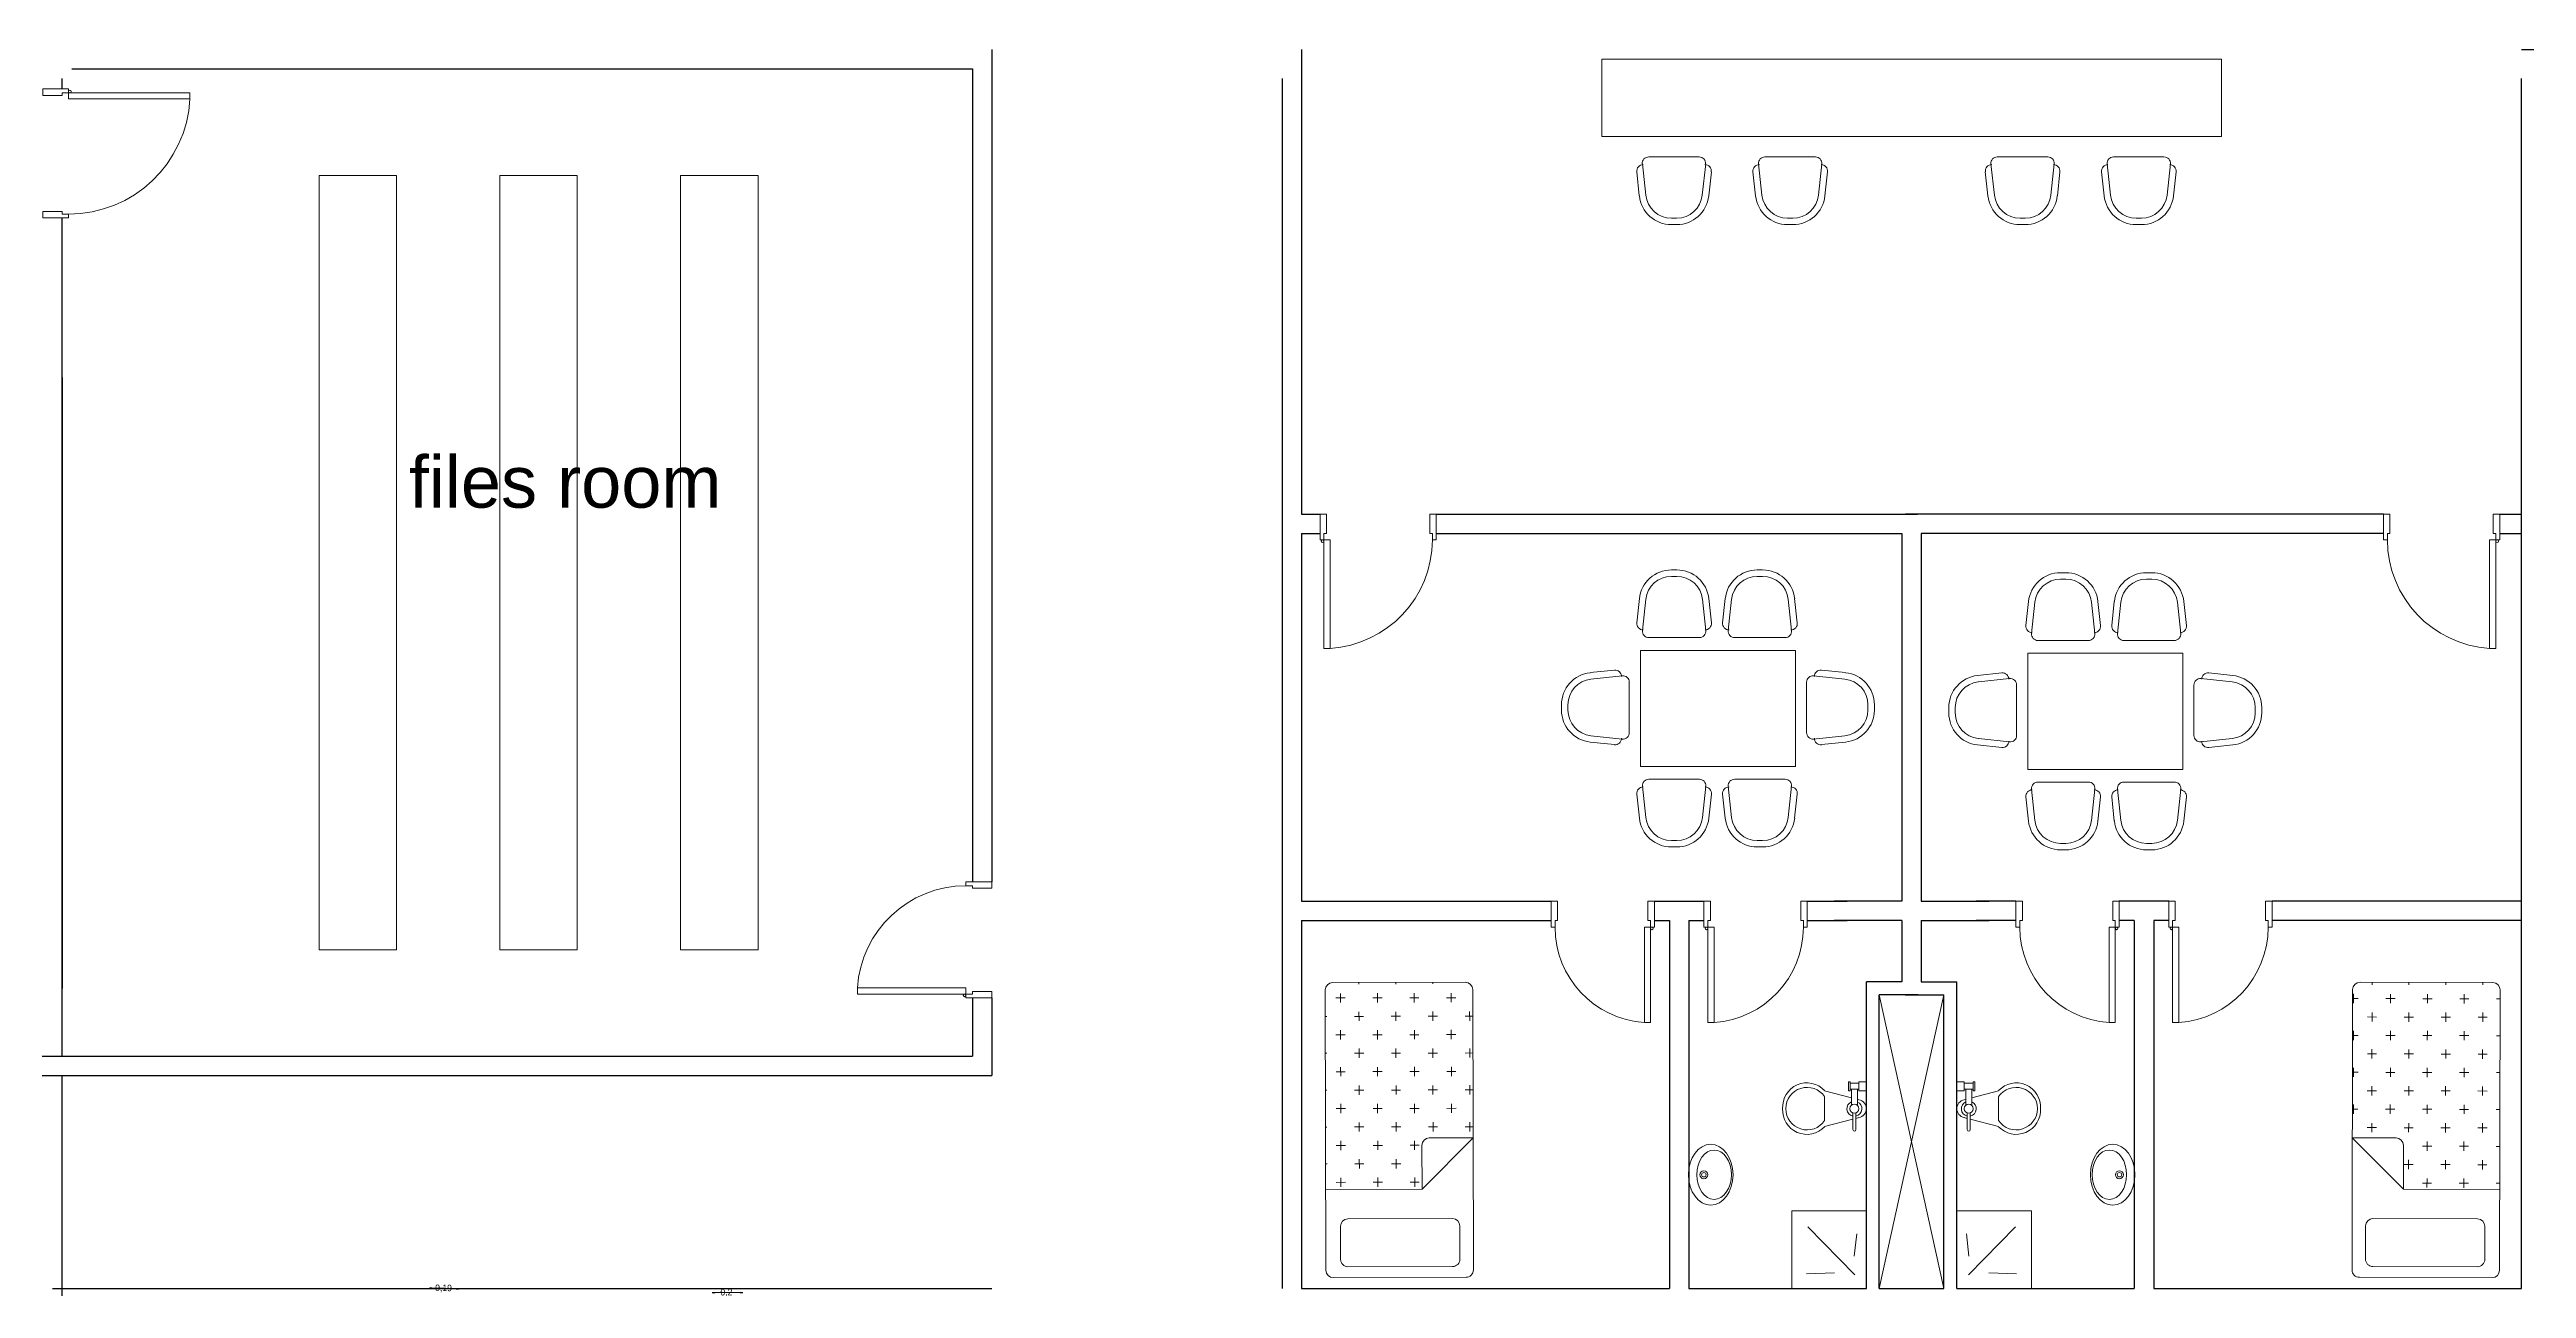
# Model space of a CAD drawing. Extents: x -1451 to 148, y -12854 to 856.
# Drawn here: x 84.58 to 103.76, y 377.47 to 387.07 of the extents above; entities that cross this region are included whole.
import ezdxf

# ---------------------------------------------------------------- set-up
doc = ezdxf.new("R2010")
doc.units = 0
doc.header["$LTSCALE"] = 0.15
doc.layers.get('0').update_dxf_attribs({"color": 252})
doc.layers.get('Defpoints').update_dxf_attribs({"color": 252})
for name, color, linetype, lineweight in [('0 DIM', 6, 'Continuous', 5), ('anal', 252, 'Continuous', 20), ('DOOR', 252, 'Continuous', 20), ('FIXT', 252, 'Continuous', 9), ('FUR', 252, 'Continuous', 9), ('sofa', 252, 'Continuous', 9), ('wall', 252, 'Continuous', 30)]:
    doc.layers.add(name, color=color, linetype=linetype, lineweight=lineweight)
doc.layers.add('0 sockets', color=252, linetype='Continuous')
doc.layers.add('d1', color=252, linetype='Continuous')
doc.dimstyles.new('ISO-25', dxfattribs={"dimtxt": 0.05, "dimasz": 0.01, "dimexe": 0, "dimexo": 0, "dimtad": 0, "dimtoh": 1, "dimtxsty": 'Standard', "dimblk": 'CLOSED', "dimcen": 2.5, "dimse1": 1, "dimse2": 1, "dimclrd": 1, "dimadec": 0, "dimazin": 0, "dimtfac": 1, "dimtix": 1, "dimtmove": 1, "dimatfit": 0, "dimfxl": 1, "dimarcsym": 0})

# ---------------------------------------------------------------- blocks, each defined once
blk = doc.blocks.new('A$C48FC3568')
at = {"layer": 'FUR'}
h = blk.add_hatch(dxfattribs=at)
h.set_pattern_fill('CROSS', color=256, scale=0.5, style=0)
h.set_pattern_definition([(0, (-34.60875, 58.23435), (0.125, -0.125), [0.0625, -0.1875]), (270, (-34.5775, 58.2656), (-0.125, -0.125), [0.0625, -0.1875])])
h.paths.add_polyline_path([(1.055, 0.703), (1.055, 1), (0.05, 1, 0.414214), (0, 0.95), (0, 0.05, 0.414214), (0.05, 0), (1.402, 0), (1.402, 0.653), (1.105, 0.653, -0.414214)])
for p, q in [((0, 0.95), (0, 0.05)), ((1.95, 1), (0.05, 1)), ((1.402, 0.653), (1.055, 1)), ((1.055, 1), (1.055, 0.703)), ((1.602, 0.859), (1.602, 0.15)), ((1.877, 0.909), (1.652, 0.909)), ((1.927, 0.15), (1.927, 0.859)), ((2, 0.05), (2, 0.95)), ((1.402, 0.653), (1.105, 0.653)), ((1.402, 0), (1.402, 0.653)), ((1.652, 0.1), (1.877, 0.1)), ((0.05, 0), (1.95, 0))]:
    blk.add_line(p, q, dxfattribs=at)
for centre, start, end in [((0.05, 0.95), 90, 180), ((1.652, 0.859), 90, 180), ((1.877, 0.859), 360, 90), ((1.95, 0.95), 360, 90), ((1.105, 0.703), 180, 270), ((0.05, 0.05), 180, 270), ((1.652, 0.15), 180, 270), ((1.877, 0.15), 270, 0), ((1.95, 0.05), 270, 360)]:
    blk.add_arc(centre, 0.05, start, end, dxfattribs=at)
blk = doc.blocks.new('ELLIPSE')
blk.add_circle((0.5, 0.5), 0.5)
blk = doc.blocks.new('D100')
at = {"layer": 'DOOR'}
for points in [[(0.03, 0.2), (0.03, 1.14), (0.078, 1.14), (0.078, 0.2)], [(0.03, 0.2), (0, 0.2), (0, 0), (0.05, 0), (0.05, 0.15), (0.03, 0.15)], [(0.97, 0.2), (1, 0.2), (1, 0), (0.95, 0), (0.95, 0.15), (0.97, 0.15)]]:
    blk.add_lwpolyline(points, close=True, dxfattribs=at)
blk.add_circle((0.02, 0.21), 0.01, dxfattribs=at)
blk.add_arc((0.029, 0.2), 0.941, 0.0029, 86.9663, dxfattribs=at)
blk = doc.blocks.new('D90')
at = {"layer": 'DOOR'}
for points in [[(0.03, 0.2), (0.03, 1.04), (0.078, 1.04), (0.078, 0.2)], [(0.03, 0.2), (0, 0.2), (0, 0), (0.05, 0), (0.05, 0.15), (0.03, 0.15)], [(0.87, 0.2), (0.9, 0.2), (0.9, 0), (0.85, 0), (0.85, 0.15), (0.87, 0.15)]]:
    blk.add_lwpolyline(points, close=True, dxfattribs=at)
blk.add_circle((0.02, 0.21), 0.01, dxfattribs=at)
blk.add_arc((0.025, 0.197), 0.845, 0.2218, 86.3889, dxfattribs=at)
blk = doc.blocks.new('ARCH')
at = {"layer": 'anal'}
for p, q in [((96.6, 387), (96.6, 386.4)), ((96.6, 387), (101.4, 387)), ((101.4, 386.4), (101.4, 387)), ((96.6, 386.4), (101.4, 386.4)), ((96.9, 381.519), (96.9, 382.419)), ((96.9, 382.419), (98.1, 382.419)), ((98.1, 382.419), (98.1, 381.519)), ((99.9, 382.397), (99.9, 381.497)), ((101.1, 382.397), (99.9, 382.397)), ((101.1, 381.497), (101.1, 382.397)), ((98.1, 381.519), (96.9, 381.519)), ((99.9, 381.497), (101.1, 381.497)), ((98.75, 377.475), (99.25, 379.75)), ((98.75, 379.75), (99.25, 377.475)), ((99.25, 379.75), (98.75, 377.475)), ((99.25, 377.475), (98.75, 379.75))]:
    blk.add_line(p, q, dxfattribs=at)
at = {"layer": 'DOOR'}
for p, q in [((94.418, 383.475), (94.468, 383.475)), ((94.448, 383.325), (94.468, 383.325)), ((103.505, 383.475), (103.555, 383.475)), ((103.505, 383.325), (103.525, 383.325))]:
    blk.add_line(p, q, dxfattribs=at)
for points in [[(94.448, 383.325), (94.448, 383.275), (94.418, 383.275), (94.418, 383.475)], [(94.468, 383.475), (94.468, 383.325)], [(103.505, 383.475), (103.505, 383.325)], [(103.525, 383.325), (103.525, 383.275), (103.555, 383.275), (103.555, 383.475)]]:
    blk.add_lwpolyline(points, dxfattribs=at)
for points in [[(95.288, 383.275), (95.318, 383.275), (95.318, 383.475), (95.268, 383.475), (95.268, 383.325), (95.288, 383.325)], [(102.685, 383.275), (102.655, 383.275), (102.655, 383.475), (102.705, 383.475), (102.705, 383.325), (102.685, 383.325)], [(94.448, 383.275), (94.448, 382.435), (94.496, 382.435), (94.496, 383.275)], [(103.525, 383.275), (103.525, 382.435), (103.477, 382.435), (103.477, 383.275)], [(96.238, 380.275), (96.208, 380.275), (96.208, 380.475), (96.258, 380.475), (96.258, 380.325), (96.238, 380.325)], [(96.978, 380.275), (97.008, 380.275), (97.008, 380.475), (96.958, 380.475), (96.958, 380.325), (96.978, 380.325)], [(97.422, 380.275), (97.392, 380.275), (97.392, 380.475), (97.442, 380.475), (97.442, 380.325), (97.422, 380.325)], [(98.162, 380.275), (98.192, 380.275), (98.192, 380.475), (98.142, 380.475), (98.142, 380.325), (98.162, 380.325)], [(99.838, 380.275), (99.808, 380.275), (99.808, 380.475), (99.858, 380.475), (99.858, 380.325), (99.838, 380.325)], [(100.578, 380.275), (100.608, 380.275), (100.608, 380.475), (100.558, 380.475), (100.558, 380.325), (100.578, 380.325)], [(101.022, 380.275), (100.992, 380.275), (100.992, 380.475), (101.042, 380.475), (101.042, 380.325), (101.022, 380.325)], [(101.762, 380.275), (101.792, 380.275), (101.792, 380.475), (101.742, 380.475), (101.742, 380.325), (101.762, 380.325)], [(96.978, 380.275), (96.978, 379.535), (96.93, 379.535), (96.93, 380.275)], [(97.422, 380.275), (97.422, 379.535), (97.47, 379.535), (97.47, 380.275)], [(100.578, 380.275), (100.578, 379.535), (100.53, 379.535), (100.53, 380.275)], [(101.022, 380.275), (101.022, 379.535), (101.07, 379.535), (101.07, 380.275)]]:
    blk.add_lwpolyline(points, close=True, dxfattribs=at)
for centre in [(94.438, 383.265), (103.535, 383.265), (96.988, 380.265), (97.412, 380.265), (100.588, 380.265), (101.012, 380.265)]:
    blk.add_circle(centre, 0.01, dxfattribs=at)
for centre, radius, start, end in [((94.443, 383.278), 0.845, 273.6111, 359.7782), ((103.53, 383.278), 0.845, 180.2218, 266.3889), ((96.978, 380.275), 0.74, 180, 266.2769), ((97.422, 380.275), 0.74, 273.7231, 0), ((100.578, 380.275), 0.74, 180, 266.2769), ((101.022, 380.275), 0.74, 273.7231, 0)]:
    blk.add_arc(centre, radius, start, end, dxfattribs=at)
at = {"layer": 'FIXT'}
for centre, radius in [((97.391, 378.356), 0.0306), ((97.391, 378.356), 0.0172), ((100.61, 378.356), 0.0306), ((100.61, 378.356), 0.0172)]:
    blk.add_circle(centre, radius, dxfattribs=at)
at = {"layer": 'FUR'}
for p, q in [((96.964, 386.243), (97.355, 386.243)), ((97.864, 386.243), (98.255, 386.243)), ((99.664, 386.243), (100.055, 386.243)), ((100.564, 386.243), (100.955, 386.243)), ((96.871, 386.128), (96.891, 385.941)), ((96.915, 386.189), (96.941, 385.947)), ((97.405, 386.189), (97.379, 385.947)), ((97.449, 386.128), (97.429, 385.941)), ((97.771, 386.128), (97.791, 385.941)), ((97.815, 386.189), (97.841, 385.947)), ((98.305, 386.189), (98.279, 385.947)), ((98.349, 386.128), (98.329, 385.941)), ((99.571, 386.128), (99.591, 385.941)), ((99.615, 386.189), (99.641, 385.947)), ((100.105, 386.189), (100.079, 385.947)), ((100.149, 386.128), (100.129, 385.941)), ((100.471, 386.128), (100.491, 385.941)), ((100.515, 386.189), (100.541, 385.947)), ((101.005, 386.189), (100.979, 385.947)), ((101.049, 386.128), (101.029, 385.941)), ((97.18, 385.768), (97.14, 385.768)), ((97.18, 385.718), (97.14, 385.718)), ((98.08, 385.768), (98.04, 385.768)), ((98.08, 385.718), (98.04, 385.718)), ((99.88, 385.768), (99.84, 385.768)), ((99.88, 385.718), (99.84, 385.718)), ((100.78, 385.768), (100.74, 385.768)), ((100.78, 385.718), (100.74, 385.718)), ((97.14, 383.043), (97.181, 383.043)), ((97.14, 382.993), (97.181, 382.993)), ((97.805, 383.043), (97.846, 383.043)), ((97.805, 382.993), (97.846, 382.993)), ((100.195, 383.021), (100.154, 383.021)), ((100.195, 382.971), (100.154, 382.971)), ((100.86, 383.021), (100.819, 383.021)), ((100.86, 382.971), (100.819, 382.971)), ((96.872, 382.633), (96.892, 382.82)), ((96.915, 382.573), (96.941, 382.815)), ((97.406, 382.573), (97.38, 382.815)), ((97.45, 382.633), (97.43, 382.82)), ((97.536, 382.633), (97.557, 382.82)), ((97.58, 382.573), (97.606, 382.815)), ((98.071, 382.573), (98.045, 382.815)), ((98.114, 382.633), (98.094, 382.82)), ((99.886, 382.611), (99.906, 382.798)), ((99.929, 382.551), (99.955, 382.793)), ((100.42, 382.551), (100.394, 382.793)), ((100.464, 382.611), (100.443, 382.798)), ((100.55, 382.611), (100.57, 382.798)), ((100.594, 382.551), (100.62, 382.793)), ((101.085, 382.551), (101.059, 382.793)), ((101.128, 382.611), (101.108, 382.798)), ((97.356, 382.518), (96.965, 382.518)), ((98.021, 382.518), (97.63, 382.518)), ((99.979, 382.496), (100.37, 382.496)), ((100.644, 382.496), (101.035, 382.496)), ((96.698, 382.267), (96.511, 382.247)), ((96.759, 382.223), (96.516, 382.197)), ((96.813, 381.782), (96.813, 382.173)), ((98.187, 381.782), (98.187, 382.173)), ((98.241, 382.223), (98.483, 382.197)), ((98.302, 382.267), (98.489, 382.247)), ((99.698, 382.245), (99.511, 382.225)), ((99.759, 382.201), (99.517, 382.175)), ((101.241, 382.201), (101.484, 382.175)), ((101.302, 382.245), (101.489, 382.225)), ((96.288, 381.998), (96.288, 381.957)), ((96.338, 381.998), (96.338, 381.957)), ((98.662, 381.998), (98.662, 381.957)), ((98.712, 381.998), (98.712, 381.957)), ((99.813, 381.76), (99.813, 382.151)), ((101.187, 381.76), (101.187, 382.151)), ((99.288, 381.976), (99.288, 381.935)), ((99.338, 381.976), (99.338, 381.935)), ((101.662, 381.976), (101.662, 381.935)), ((101.712, 381.976), (101.712, 381.935)), ((96.698, 381.689), (96.511, 381.709)), ((96.759, 381.732), (96.516, 381.758)), ((98.241, 381.732), (98.483, 381.758)), ((98.302, 381.689), (98.489, 381.709)), ((99.698, 381.667), (99.511, 381.687)), ((99.759, 381.71), (99.517, 381.736)), ((101.241, 381.71), (101.484, 381.736)), ((101.302, 381.667), (101.489, 381.687)), ((97.356, 381.421), (96.965, 381.421)), ((98.021, 381.421), (97.63, 381.421)), ((96.872, 381.306), (96.892, 381.119)), ((96.915, 381.366), (96.941, 381.124)), ((97.406, 381.366), (97.38, 381.124)), ((97.45, 381.306), (97.43, 381.119)), ((97.536, 381.306), (97.557, 381.119)), ((97.58, 381.366), (97.606, 381.124)), ((98.071, 381.366), (98.045, 381.124)), ((98.114, 381.306), (98.094, 381.119)), ((99.886, 381.284), (99.906, 381.097)), ((99.929, 381.344), (99.955, 381.102)), ((99.979, 381.399), (100.37, 381.399)), ((100.42, 381.344), (100.394, 381.102)), ((100.464, 381.284), (100.443, 381.097)), ((100.55, 381.284), (100.57, 381.097)), ((100.594, 381.344), (100.62, 381.102)), ((100.644, 381.399), (101.035, 381.399)), ((101.085, 381.344), (101.059, 381.102)), ((101.128, 381.284), (101.108, 381.097)), ((97.14, 380.946), (97.181, 380.946)), ((97.14, 380.896), (97.181, 380.896)), ((97.805, 380.946), (97.846, 380.946)), ((97.805, 380.896), (97.846, 380.896)), ((100.195, 380.924), (100.154, 380.924)), ((100.195, 380.874), (100.154, 380.874)), ((100.86, 380.924), (100.819, 380.924)), ((100.86, 380.874), (100.819, 380.874))]:
    blk.add_line(p, q, dxfattribs=at)
for centre, radius, start, end in [((96.964, 386.193), 0.05, 90, 184.9697), ((97.355, 386.193), 0.05, 355.0303, 90), ((97.864, 386.193), 0.05, 90, 184.9697), ((98.255, 386.193), 0.05, 355.0303, 90), ((99.664, 386.193), 0.05, 90, 184.9697), ((100.055, 386.193), 0.05, 355.0303, 90), ((100.564, 386.193), 0.05, 90, 184.9697), ((100.955, 386.193), 0.05, 355.0303, 90), ((96.921, 386.133), 0.05, 90, 186.143), ((97.399, 386.133), 0.05, 353.857, 90), ((97.821, 386.133), 0.05, 90, 186.143), ((98.299, 386.133), 0.05, 353.857, 90), ((99.621, 386.133), 0.05, 90, 186.143), ((100.099, 386.133), 0.05, 353.857, 90), ((100.521, 386.133), 0.05, 90, 186.143), ((100.999, 386.133), 0.05, 353.857, 90), ((97.14, 385.968), 0.25, 186.143, 270), ((97.14, 385.968), 0.2, 186.143, 270), ((97.18, 385.968), 0.2, 270, 353.857), ((97.18, 385.968), 0.25, 270, 353.857), ((98.04, 385.968), 0.25, 186.143, 270), ((98.04, 385.968), 0.2, 186.143, 270), ((98.08, 385.968), 0.2, 270, 353.857), ((98.08, 385.968), 0.25, 270, 353.857), ((99.84, 385.968), 0.25, 186.143, 270), ((99.84, 385.968), 0.2, 186.143, 270), ((99.88, 385.968), 0.2, 270, 353.857), ((99.88, 385.968), 0.25, 270, 353.857), ((100.74, 385.968), 0.25, 186.143, 270), ((100.74, 385.968), 0.2, 186.143, 270), ((100.78, 385.968), 0.2, 270, 353.857), ((100.78, 385.968), 0.25, 270, 353.857), ((97.14, 382.793), 0.25, 90, 173.857), ((97.14, 382.793), 0.2, 90, 173.857), ((97.181, 382.793), 0.25, 6.143, 90), ((97.181, 382.793), 0.2, 6.143, 90), ((97.805, 382.793), 0.25, 90, 173.857), ((97.805, 382.793), 0.2, 90, 173.857), ((97.846, 382.793), 0.25, 6.143, 90), ((97.846, 382.793), 0.2, 6.143, 90), ((100.154, 382.771), 0.25, 90, 173.857), ((100.154, 382.771), 0.2, 90, 173.857), ((100.195, 382.771), 0.25, 6.143, 90), ((100.195, 382.771), 0.2, 6.143, 90), ((100.819, 382.771), 0.25, 90, 173.857), ((100.819, 382.771), 0.2, 90, 173.857), ((100.86, 382.771), 0.25, 6.143, 90), ((100.86, 382.771), 0.2, 6.143, 90), ((96.921, 382.628), 0.05, 173.857, 270), ((96.965, 382.568), 0.05, 175.0303, 270), ((97.356, 382.568), 0.05, 270, 4.9697), ((97.4, 382.628), 0.05, 270, 6.143), ((97.586, 382.628), 0.05, 173.857, 270), ((97.63, 382.568), 0.05, 175.0303, 270), ((98.021, 382.568), 0.05, 270, 4.9697), ((98.065, 382.628), 0.05, 270, 6.143), ((99.935, 382.606), 0.05, 173.857, 270), ((100.414, 382.606), 0.05, 270, 6.143), ((100.6, 382.606), 0.05, 173.857, 270), ((101.079, 382.606), 0.05, 270, 6.143), ((99.979, 382.546), 0.05, 175.0303, 270), ((100.37, 382.546), 0.05, 270, 4.9697), ((100.644, 382.546), 0.05, 175.0303, 270), ((101.035, 382.546), 0.05, 270, 4.9697), ((96.538, 381.998), 0.25, 96.143, 180), ((96.538, 381.998), 0.2, 96.143, 180), ((96.703, 382.217), 0.05, 0, 96.143), ((96.763, 382.173), 0.05, 0, 94.9697), ((98.237, 382.173), 0.05, 85.0303, 180), ((98.297, 382.217), 0.05, 83.857, 180), ((98.462, 381.998), 0.2, 0, 83.857), ((98.462, 381.998), 0.25, 0, 83.857), ((99.538, 381.976), 0.25, 96.143, 180), ((99.538, 381.976), 0.2, 96.143, 180), ((99.703, 382.195), 0.05, 0, 96.143), ((99.763, 382.151), 0.05, 0, 94.9697), ((101.237, 382.151), 0.05, 85.0303, 180), ((101.297, 382.195), 0.05, 83.857, 180), ((101.462, 381.976), 0.2, 0, 83.857), ((101.462, 381.976), 0.25, 0, 83.857), ((96.538, 381.957), 0.25, 180, 263.857), ((96.538, 381.957), 0.2, 180, 263.857), ((98.462, 381.957), 0.2, 276.143, 0), ((98.462, 381.957), 0.25, 276.143, 0), ((99.538, 381.935), 0.25, 180, 263.857), ((99.538, 381.935), 0.2, 180, 263.857), ((101.462, 381.935), 0.2, 276.143, 0), ((101.462, 381.935), 0.25, 276.143, 0), ((96.703, 381.738), 0.05, 263.857, 0), ((96.763, 381.782), 0.05, 265.0303, 0), ((98.237, 381.782), 0.05, 180, 274.9697), ((98.297, 381.738), 0.05, 180, 276.143), ((99.703, 381.716), 0.05, 263.857, 0), ((99.763, 381.76), 0.05, 265.0303, 0), ((101.237, 381.76), 0.05, 180, 274.9697), ((101.297, 381.716), 0.05, 180, 276.143), ((96.965, 381.371), 0.05, 90, 184.9697), ((97.356, 381.371), 0.05, 355.0303, 90), ((97.63, 381.371), 0.05, 90, 184.9697), ((98.021, 381.371), 0.05, 355.0303, 90), ((96.921, 381.311), 0.05, 90, 186.143), ((97.4, 381.311), 0.05, 353.857, 90), ((97.586, 381.311), 0.05, 90, 186.143), ((98.065, 381.311), 0.05, 353.857, 90), ((99.935, 381.289), 0.05, 90, 186.143), ((99.979, 381.349), 0.05, 90, 184.9697), ((100.37, 381.349), 0.05, 355.0303, 90), ((100.414, 381.289), 0.05, 353.857, 90), ((100.6, 381.289), 0.05, 90, 186.143), ((100.644, 381.349), 0.05, 90, 184.9697), ((101.035, 381.349), 0.05, 355.0303, 90), ((101.079, 381.289), 0.05, 353.857, 90), ((97.14, 381.146), 0.25, 186.143, 270), ((97.14, 381.146), 0.2, 186.143, 270), ((97.181, 381.146), 0.2, 270, 353.857), ((97.181, 381.146), 0.25, 270, 353.857), ((97.805, 381.146), 0.25, 186.143, 270), ((97.805, 381.146), 0.2, 186.143, 270), ((97.846, 381.146), 0.2, 270, 353.857), ((97.846, 381.146), 0.25, 270, 353.857), ((100.154, 381.124), 0.25, 186.143, 270), ((100.154, 381.124), 0.2, 186.143, 270), ((100.195, 381.124), 0.2, 270, 353.857), ((100.195, 381.124), 0.25, 270, 353.857), ((100.819, 381.124), 0.25, 186.143, 270), ((100.819, 381.124), 0.2, 186.143, 270), ((100.86, 381.124), 0.2, 270, 353.857), ((100.86, 381.124), 0.25, 270, 353.857)]:
    blk.add_arc(centre, radius, start, end, dxfattribs=at)
at = {"layer": 'sofa'}
for p, q in [((86.665, 386.098), (86.665, 380.098)), ((87.265, 386.098), (86.665, 386.098)), ((87.265, 380.098), (87.265, 386.098)), ((88.065, 386.098), (88.065, 380.098)), ((88.665, 386.098), (88.065, 386.098)), ((88.665, 380.098), (88.665, 386.098)), ((89.465, 386.098), (89.465, 380.098)), ((90.065, 386.098), (89.465, 386.098)), ((90.065, 380.098), (90.065, 386.098)), ((86.665, 380.098), (87.265, 380.098)), ((88.065, 380.098), (88.665, 380.098)), ((89.465, 380.098), (90.065, 380.098)), ((98.534, 378.953), (98.326, 379.007)), ((98.326, 378.776), (98.326, 378.961)), ((98.511, 379.077), (98.523, 379.077)), ((98.511, 379.007), (98.511, 379.077)), ((98.523, 379.007), (98.511, 379.007)), ((98.523, 379.077), (98.523, 379.007)), ((98.523, 379.065), (98.592, 379.065)), ((98.592, 379.019), (98.523, 379.019)), ((98.534, 379.019), (98.534, 378.894)), ((98.592, 378.938), (98.58, 378.941)), ((98.581, 378.894), (98.581, 379.019)), ((98.592, 379.077), (98.65, 379.077)), ((98.592, 379.007), (98.592, 379.077)), ((98.65, 379.007), (98.592, 379.007)), ((99.408, 379.077), (99.35, 379.077)), ((99.35, 379.007), (99.408, 379.007)), ((99.408, 379.007), (99.408, 379.077)), ((99.477, 379.065), (99.408, 379.065)), ((99.408, 379.019), (99.477, 379.019)), ((99.408, 378.938), (99.42, 378.941)), ((99.419, 378.894), (99.419, 379.019)), ((99.466, 379.019), (99.466, 378.894)), ((99.466, 378.953), (99.674, 379.007)), ((99.477, 379.077), (99.477, 379.007)), ((99.489, 379.077), (99.477, 379.077)), ((99.477, 379.007), (99.489, 379.007)), ((99.489, 379.007), (99.489, 379.077)), ((99.674, 378.776), (99.674, 378.961)), ((98.546, 378.787), (98.326, 378.73)), ((98.546, 378.706), (98.546, 378.836)), ((98.569, 378.836), (98.569, 378.706)), ((98.592, 378.799), (98.569, 378.793)), ((99.408, 378.799), (99.431, 378.793)), ((99.431, 378.836), (99.431, 378.706)), ((99.454, 378.706), (99.454, 378.836)), ((99.454, 378.787), (99.674, 378.73)), ((98.072, 377.476), (98.072, 378.076)), ((98.072, 378.076), (98.65, 378.076)), ((98.56, 377.581), (98.195, 377.953)), ((99.928, 378.076), (99.35, 378.076)), ((99.44, 377.581), (99.805, 377.953)), ((99.928, 377.476), (99.928, 378.076)), ((98.556, 377.726), (98.575, 377.899)), ((99.444, 377.726), (99.425, 377.899)), ((98.187, 377.588), (98.402, 377.596)), ((99.813, 377.588), (99.598, 377.596))]:
    blk.add_line(p, q, dxfattribs=at)
for centre in [(98.557, 378.868), (99.443, 378.868)]:
    blk.add_circle(centre, 0.0347, dxfattribs=at)
for centre, radius, start, end in [((98.189, 378.88), 0.188, 43.0172, 183.38), ((98.19, 378.868), 0.165, 34.5054, 179.7), ((98.557, 378.868), 0.0579, 113.4137, 258.1237), ((98.557, 378.868), 0.0579, 281.423, 67.1495), ((98.579, 378.868), 0.0707, 280.3889, 79.6111), ((99.421, 378.868), 0.0707, 100.3889, 259.6111), ((99.443, 378.868), 0.0579, 112.8505, 258.577), ((99.443, 378.868), 0.0579, 281.8763, 66.5863), ((99.811, 378.88), 0.188, 356.62, 136.9828), ((99.81, 378.868), 0.165, 0.3, 145.4946), ((98.189, 378.857), 0.188, 176.62, 316.9828), ((98.19, 378.869), 0.165, 180.3, 325.4946), ((99.811, 378.857), 0.188, 223.0172, 3.38), ((99.81, 378.869), 0.165, 214.5054, 359.7), ((98.557, 378.706), 0.0116, 180, 360), ((99.443, 378.706), 0.0116, 180, 0)]:
    blk.add_arc(centre, radius, start, end, dxfattribs=at)
at = {"layer": 'wall'}
for p, q in [((91.875, 387.075), (91.875, 380.626)), ((94.275, 387.075), (94.275, 383.475)), ((103.725, 387.075), (111.075, 387.075)), ((84.675, 386.77), (84.675, 386.85)), ((84.75, 386.925), (91.725, 386.925)), ((91.725, 386.925), (91.725, 380.626)), ((94.125, 386.85), (94.125, 377.475)), ((103.725, 377.55), (103.725, 386.85)), ((84.675, 379.275), (84.675, 385.77)), ((84.675, 384.534), (84.675, 379.8)), ((103.725, 383.475), (103.725, 384.6)), ((84.675, 379.275), (84.675, 383.475)), ((94.275, 383.475), (94.418, 383.475)), ((94.275, 383.325), (94.275, 380.475)), ((94.275, 383.325), (94.418, 383.325)), ((95.318, 383.475), (99.046, 383.475)), ((95.318, 383.325), (98.925, 383.325)), ((98.925, 383.325), (98.925, 380.475)), ((102.655, 383.475), (98.954, 383.475)), ((102.655, 383.325), (99.075, 383.325)), ((99.075, 383.325), (99.075, 380.475)), ((103.555, 383.475), (103.725, 383.475)), ((103.555, 383.325), (103.725, 383.325)), ((103.725, 380.475), (103.725, 383.325)), ((94.275, 380.475), (96.208, 380.475)), ((97.008, 380.475), (97.392, 380.475)), ((98.192, 380.475), (98.5, 380.475)), ((98.925, 380.475), (98.4, 380.475)), ((99.075, 380.475), (99.6, 380.475)), ((99.808, 380.475), (99.5, 380.475)), ((100.992, 380.475), (100.608, 380.475)), ((103.725, 380.475), (101.792, 380.475)), ((94.275, 380.325), (96.208, 380.325)), ((94.275, 380.325), (94.275, 377.475)), ((97.008, 380.325), (97.125, 380.325)), ((97.125, 380.325), (97.125, 377.475)), ((97.275, 380.325), (97.275, 377.475)), ((97.275, 380.325), (97.392, 380.325)), ((98.192, 380.325), (98.5, 380.325)), ((98.925, 380.325), (98.4, 380.325)), ((98.925, 380.325), (98.925, 379.85)), ((99.075, 380.325), (99.075, 379.85)), ((99.075, 380.325), (99.6, 380.325)), ((99.808, 380.325), (99.5, 380.325)), ((100.725, 380.325), (100.608, 380.325)), ((100.725, 380.325), (100.725, 377.475)), ((100.875, 380.325), (100.875, 377.475)), ((100.992, 380.325), (100.875, 380.325)), ((103.725, 380.325), (101.792, 380.325)), ((103.725, 377.475), (103.725, 380.325)), ((91.725, 379.726), (91.725, 379.275)), ((91.875, 379.726), (91.875, 379.125)), ((98.65, 377.475), (98.65, 379.85)), ((98.65, 377.475), (98.65, 379.85)), ((98.925, 379.85), (98.65, 379.85)), ((98.925, 379.85), (98.65, 379.85)), ((98.75, 377.475), (98.75, 379.75)), ((98.75, 377.475), (98.75, 379.75)), ((99.05, 379.75), (98.75, 379.75)), ((99.05, 379.75), (98.75, 379.75)), ((98.95, 379.75), (99.25, 379.75)), ((98.95, 379.75), (99.25, 379.75)), ((99.075, 379.85), (99.35, 379.85)), ((99.075, 379.85), (99.35, 379.85)), ((99.25, 377.475), (99.25, 379.75)), ((99.25, 377.475), (99.25, 379.75)), ((99.35, 377.475), (99.35, 379.85)), ((99.35, 377.475), (99.35, 379.85)), ((74.925, 379.125), (91.875, 379.125)), ((79.875, 379.275), (91.725, 379.275)), ((84.675, 372.675), (84.675, 379.125)), ((84.6, 377.475), (91.875, 377.475)), ((94.275, 377.475), (97.125, 377.475)), ((97.275, 377.475), (98.65, 377.475)), ((98.75, 377.475), (99.25, 377.475)), ((99.35, 377.475), (100.725, 377.475)), ((100.875, 377.475), (103.725, 377.475))]:
    blk.add_line(p, q, dxfattribs=at)
at = {"layer": 'DOOR', "rotation": 270}
blk.add_blockref('D100', (84.525, 386.77), dxfattribs=at)
at = {"layer": 'FIXT', "extrusion": (0, 0, -1), "rotation": 270}
for p, xscale, yscale, zscale in [((-97.617, 378.592), 0.4712399999999661, 0.3450149999999894, -0.47124), ((-97.604, 378.548), 0.3824999999999932, 0.2677499999999782, -0.3825)]:
    blk.add_blockref('ELLIPSE', p, dxfattribs=dict(at, xscale=xscale, yscale=yscale, zscale=zscale))
at = {"layer": 'FIXT', "rotation": 270}
for p, xscale, yscale, zscale in [((100.385, 378.592), 0.4712399999999661, 0.3450149999999894, 0.4712399999999661), ((100.398, 378.548), 0.3824999999999932, 0.2677499999999782, 0.3824999999999932)]:
    blk.add_blockref('ELLIPSE', p, dxfattribs=dict(at, xscale=xscale, yscale=yscale, zscale=zscale))
at = {"layer": 'FUR', "xscale": 1.142857142856969, "yscale": 1.142857142856969, "zscale": 1.142857142856969, "rotation": 270.1259017659578}
blk.add_blockref('A$C48FC3568', (94.458, 379.845), dxfattribs=at)
at = {"layer": 'FUR', "extrusion": (0, 0, -1), "xscale": 1.142857142856969, "yscale": 1.142857142856969, "zscale": -1.142857142857, "rotation": 270.1259017659578}
blk.add_blockref('A$C48FC3568', (-103.559, 379.845), dxfattribs=at)
at = {"layer": 'wall', "rotation": 90}
blk.add_blockref('D90', (91.875, 379.726), dxfattribs=at)
at = {"layer": 'd1', "insert": (87.36, 383.925), "char_height": 0.4, "width": 2.4256, "attachment_point": 1}
blk.add_mtext('{\\fArial|b0|i0|c0|p34;files room}', dxfattribs=at)
blk = doc.blocks.new('_Closed')
at = {"color": 0, "linetype": 'ByBlock', "lineweight": -2}
for p, q in [((-1, 0.2), (0, 0)), ((-1, 0.2), (-1, -0.2)), ((0, 0), (-1, -0.2)), ((0, 0), (-1, 0))]:
    blk.add_line(p, q, dxfattribs=at)
blk = doc.blocks.new('*D320')
at = {"layer": '0 DIM', "color": 1, "linetype": 'ByBlock', "lineweight": -2, "transparency": 16777216}
for p, q in [((89.719, 377.441), (89.709, 377.44)), ((89.926, 377.443), (89.729, 377.441)), ((89.936, 377.443), (89.946, 377.443))]:
    blk.add_line(p, q, dxfattribs=at)
at = {"layer": 'Defpoints', "color": 0, "linetype": 'ByBlock', "transparency": 16777216}
for p in [(89.729, 377.441), (89.73, 377.333), (89.927, 377.336)]:
    blk.add_point(p, dxfattribs=at)
at = {"layer": '0 DIM', "color": 1, "linetype": 'ByBlock', "lineweight": -2, "transparency": 16777216, "xscale": 0.01, "yscale": 0.01, "zscale": 0.01}
for p, rotation in [((89.729, 377.441), 0.7381598085296986), ((89.926, 377.443), 180.7381598085297)]:
    blk.add_blockref('_Closed', p, dxfattribs=dict(at, rotation=rotation))
at = {"layer": '0 DIM', "color": 0, "linetype": 'ByBlock', "transparency": 16777216, "insert": (89.82, 377.442), "char_height": 0.05, "attachment_point": 5, "rotation": 0.7382}
blk.add_mtext('0,2', dxfattribs=at)
blk = doc.blocks.new('*D321')
at = {"layer": '0 DIM', "color": 1, "linetype": 'ByBlock', "lineweight": -2, "transparency": 16777216}
for p, q in [((87.529, 377.477), (87.519, 377.477)), ((87.727, 377.473), (87.539, 377.477)), ((87.737, 377.473), (87.747, 377.473))]:
    blk.add_line(p, q, dxfattribs=at)
at = {"layer": 'Defpoints', "color": 0, "linetype": 'ByBlock', "transparency": 16777216}
for p in [(87.539, 377.477), (87.537, 377.336), (87.724, 377.333)]:
    blk.add_point(p, dxfattribs=at)
at = {"layer": '0 DIM', "color": 1, "linetype": 'ByBlock', "lineweight": -2, "transparency": 16777216, "xscale": 0.01, "yscale": 0.01, "zscale": 0.01}
for p, rotation in [((87.539, 377.477), 359.0193360425502), ((87.727, 377.473), 179.0193360425502)]:
    blk.add_blockref('_Closed', p, dxfattribs=dict(at, rotation=rotation))
at = {"layer": '0 DIM', "color": 0, "linetype": 'ByBlock', "transparency": 16777216, "insert": (87.629, 377.475), "char_height": 0.05, "attachment_point": 5, "rotation": 359.0193}
blk.add_mtext('0,19', dxfattribs=at)

msp = doc.modelspace()

# ---------------------------------------------------------------- block references
at = {"layer": '0 sockets', "color": 3}
msp.add_blockref('ARCH', (0, 0), dxfattribs=at)

# ---------------------------------------------------------------- dimensions: what is measured, and where the dimension line sits
at = {"layer": '0 DIM', "color": 6, "linetype": 'ByBlock'}
for base, p1, p2, angle, picture, middle in [((87.539, 377.477), (87.724, 377.333), (87.537, 377.336), 179.0193, '*D321', (87.629, 377.475)), ((89.729, 377.441), (89.927, 377.336), (89.73, 377.333), 180.7382, '*D320', (89.82, 377.442))]:
    dim = msp.add_linear_dim(base=base, p1=p1, p2=p2, angle=angle, dimstyle='ISO-25', override={"dimscale": 1}, dxfattribs=at)
    dim.commit()
    dim.dimension.update_dxf_attribs({"geometry": picture, "text_midpoint": middle, "dimtype": 161})

doc.saveas('drawing.dxf')
